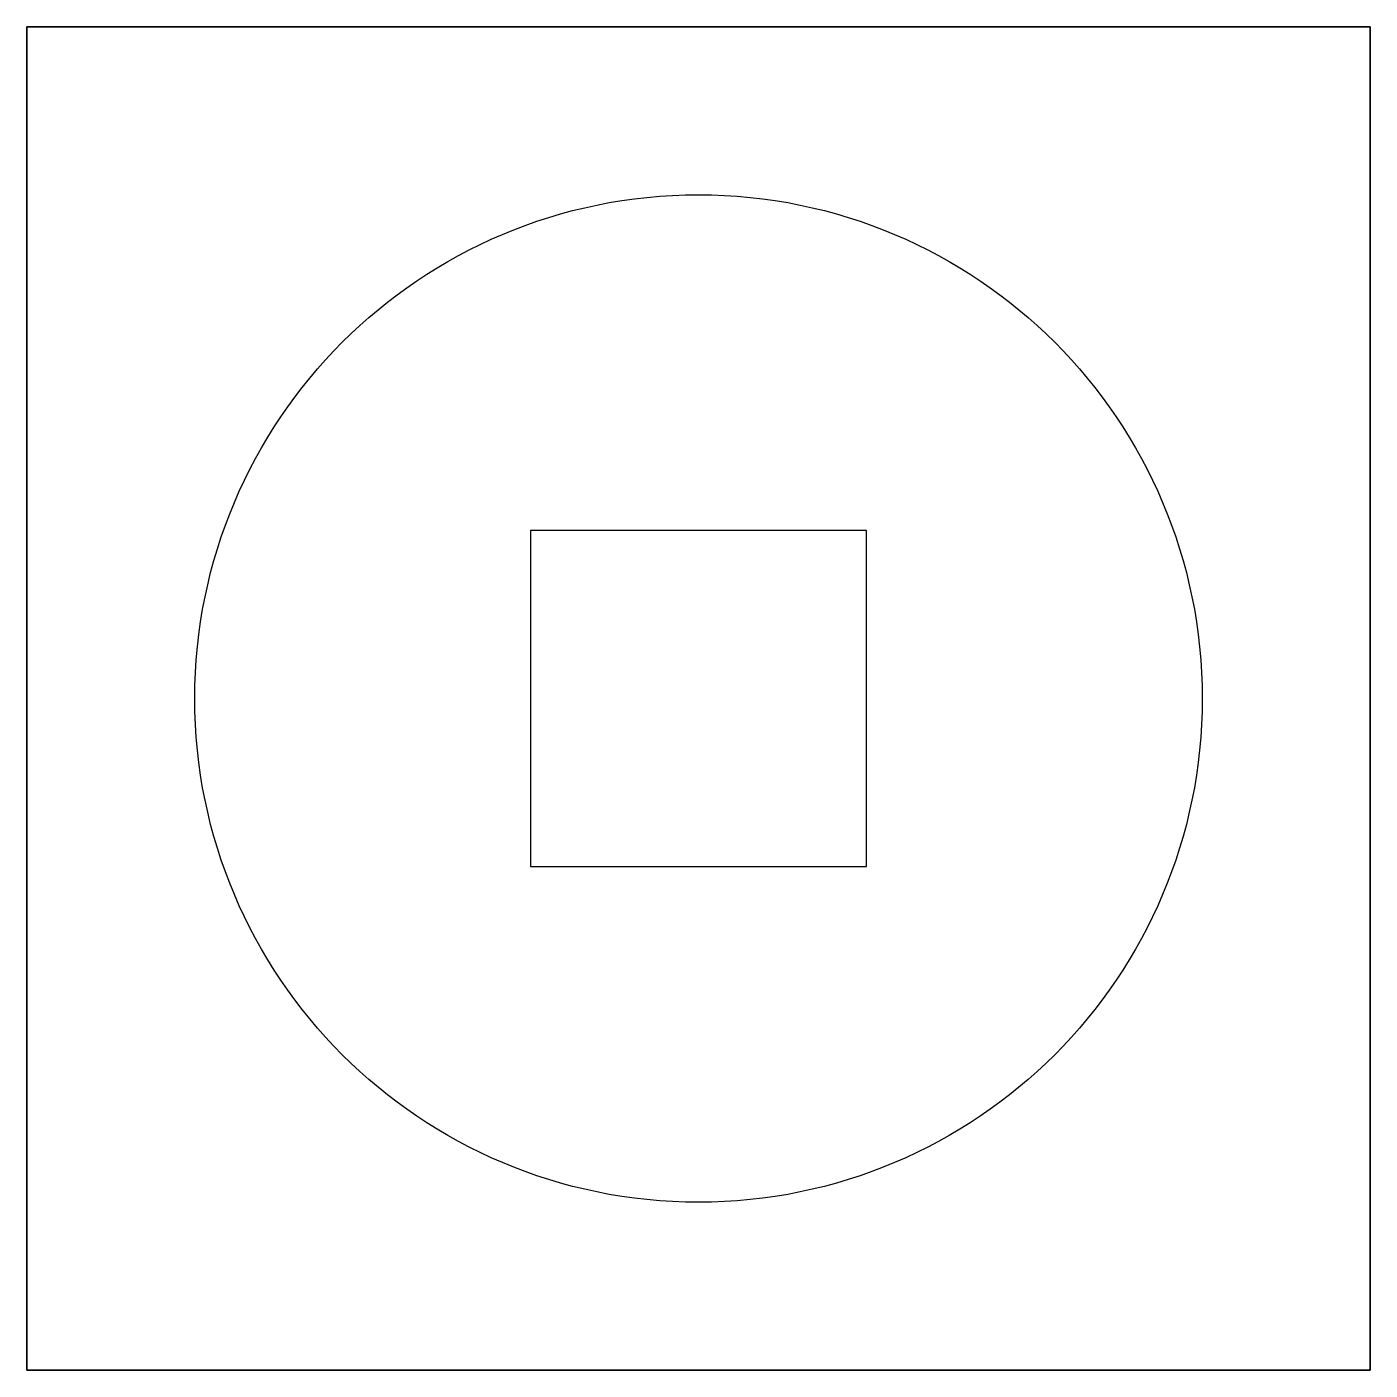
# Model space of a CAD drawing. Header units: millimetres. Extents: x -60 to 100, y -60 to 100.
import ezdxf

# ---------------------------------------------------------------- set-up
doc = ezdxf.new("R2010")
doc.units = ezdxf.units.MM
doc.layers.get('0').update_dxf_attribs({"true_color": 0xc2ced6})

msp = doc.modelspace()

# ---------------------------------------------------------------- linework, layer by layer
for p, q in [((100, 100, 100), (-60, 100, 100)), ((-60, 100, 100), (-60, -60, 100)), ((100, -60, 100), (100, 100, 100)), ((40, 40), (0, 40)), ((0, 40), (0, 0)), ((40, 0), (40, 40)), ((0, 0), (40, 0)), ((-60, -60, 100), (100, -60, 100))]:
    msp.add_line(p, q)
msp.add_circle((20, 20, 120), 60)
for points in [[(-60, -60, 100), (-60, 100, 100), (100, 100, 100), (100, -60, 100)], [(-60, 100, 120), (100, 100, 120), (100, -60, 120), (-60, -60, 120)]]:
    msp.add_3dface(points)

doc.saveas('drawing.dxf')
